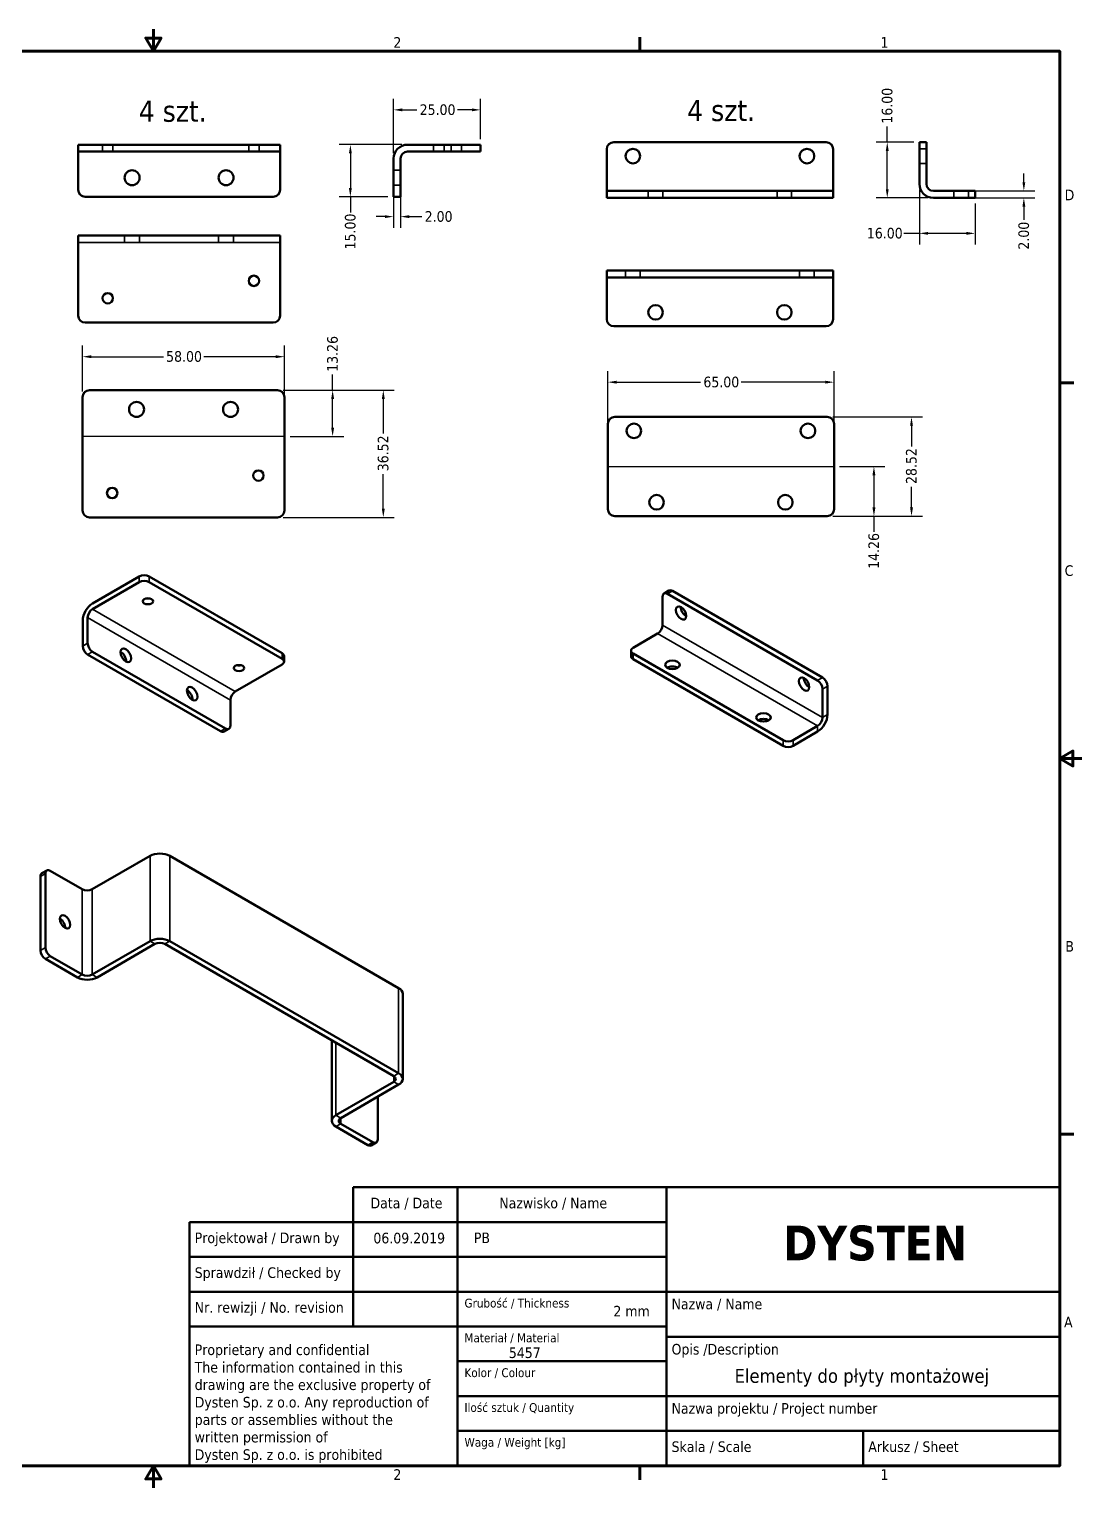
# Model space of a CAD drawing. Header units: millimetres. Extents: x 13 to 546, y 6 to 425.
# Drawn here: x 243.7 to 546.1, y 6.3 to 425.4 of the extents above; entities that cross this region are included whole.
import ezdxf
from ezdxf.enums import TextEntityAlignment as Align

# ---------------------------------------------------------------- set-up
doc = ezdxf.new("R2010")
doc.units = ezdxf.units.MM
for name, color, linetype, lineweight in [('Linia środkowa zgięcia (ANSI)', 7, 'Continuous', 25), ('Obramowanie (ANSI)', 7, 'Continuous', 70), ('Symbol (ANSI)', 7, 'Continuous', 25), ('Tytuł (ANSI)', 7, 'Continuous', 50), ('Ukryty (ANSI)', 7, 'Continuous', 35), ('Widoczne (ANSI)', 7, 'Continuous', 50), ('Widoczne wąskie (ANSI)', 7, 'Continuous', 35), ('Wymiar (ANSI)', 7, 'Continuous', 25)]:
    doc.layers.add(name, color=color, linetype=linetype, lineweight=lineweight)
doc.styles.add('Styl tekstu42', font='tahoma.ttf')
doc.styles.add('Tekst notatki (ANSI)', font='tahoma.ttf')
doc.dimstyles.new('Domyślne - mm (ANSI)', dxfattribs={"dimtxt": 3.048, "dimasz": 2.5, "dimexe": 3.175, "dimexo": 1.6002, "dimgap": 0.8, "dimtad": 0, "dimtoh": 1, "dimrnd": 1e-08, "dimzin": 4, "dimdsep": 46, "dimtxsty": 'Tekst notatki (ANSI)', "dimcen": 0.09, "dimdle": 10, "dimclrd": 256, "dimclre": 256, "dimclrt": 256, "dimadec": 1, "dimazin": 1, "dimtfac": 1, "dimtofl": 0, "dimtmove": 0, "dimatfit": 3, "dimfxl": 1, "dimtolj": 1, "dimtzin": 4, "dimlwd": -1, "dimlwe": -1, "dimarcsym": 0})

# ---------------------------------------------------------------- blocks, each defined once
blk = doc.blocks.new('Ramki Default Border')
at = {"layer": 'Obramowanie (ANSI)'}
for p, q in [((419.1, 419.1), (419.1, 423.16)), ((539.75, 323.85), (543.81, 323.85)), ((539.75, 107.95), (543.81, 107.95)), ((419.1, 12.7), (419.1, 8.64))]:
    blk.add_line(p, q, dxfattribs=at)
at = {"layer": 'Obramowanie (ANSI)', "flags": 128}
for points in [[(279.4, 425.45), (279.4, 419.1), (277.2, 422.91), (281.6, 422.91), (279.4, 419.1)], [(19.05, 12.7), (19.05, 419.1), (539.75, 419.1), (539.75, 12.7), (19.05, 12.7)], [(546.1, 215.9), (539.75, 215.9), (543.56, 218.1), (543.56, 213.7), (539.75, 215.9)], [(279.4, 6.35), (279.4, 12.7), (277.2, 8.89), (281.6, 8.89), (279.4, 12.7)]]:
    blk.add_lwpolyline(points, dxfattribs=at)
at = {"layer": 'Obramowanie (ANSI)', "char_height": 3.05, "attachment_point": 7, "style": 'Tekst notatki (ANSI)'}
for s, insert in [('2', (348.33, 420.12)), ('1', (488.26, 420.12)), ('D', (541.17, 376.3)), ('C', (541.17, 268.3)), ('B', (541.36, 160.4)), ('A', (540.99, 52.45)), ('2', (348.33, 8.64)), ('1', (488.26, 8.64))]:
    blk.add_mtext(s, dxfattribs=dict(at, insert=insert))
blk = doc.blocks.new('Tabelki rysunkowe Tabelka new')
at = {"layer": 'Tytuł (ANSI)'}
for p, q in [((529, 115), (326, 115)), ((326, 115), (326, 109)), ((356, 115), (356, 35)), ((416, 115), (416, 35)), ((529, 115), (529, 35)), ((326, 109), (326, 75)), ((279, 35), (279, 105)), ((279, 105), (356, 105)), ((356, 105), (416, 105)), ((356, 95), (279, 95)), ((356, 95), (416, 95)), ((356, 85), (279, 85)), ((356, 85), (416, 85)), ((416, 85), (529, 85)), ((356, 75), (279, 75)), ((356, 75), (416, 75)), ((416, 72), (529, 72)), ((356, 65), (416, 65)), ((356, 55), (416, 55)), ((416, 55), (529, 55)), ((356, 45), (416, 45)), ((416, 45), (529, 45)), ((472.5, 45), (472.5, 35)), ((529, 35), (279, 35))]:
    blk.add_line(p, q, dxfattribs=at)
at = {"layer": 'Tytuł (ANSI)', "style": 'Tekst notatki (ANSI)'}
for s, insert, char_height, attachment_point in [('Data / Date', (331, 112), 3.048, 1), ('Nazwisko / Name', (368, 112), 3.048, 1), ('Projektował / Drawn by', (280.5, 102), 3.048, 1), ('\\fTahoma|b1|i0;\\H10.0000;DYSTEN', (476, 104), 10, 2), ('Sprawdził / Checked by', (280.5, 92), 3.048, 1), ('Nr. rewizji / No. revision', (280.5, 82), 3.048, 1), ('\\fTahoma|b0|i0;\\H2.5400;Grubość / Thickness', (358, 83), 2.54, 1), ('Nazwa / Name', (417.5, 83), 3.048, 1), ('\\fTahoma|b0|i0;\\H2.5400;Materiał / Material', (358, 73), 2.54, 1), ('Opis /Description ', (417.5, 70), 3.048, 1), ('\\fTahoma|b0|i0;\\H2.5400;Kolor / Colour', (358, 63), 2.54, 1), ('\\fTahoma|b0|i0;\\H2.5400;Ilość sztuk / Quantity', (358, 53), 2.54, 1), ('Nazwa projektu / Project number', (417.5, 53), 3.048, 1), ('\\fTahoma|b0|i0;\\H2.5400;Waga / Weight [kg]', (358, 43), 2.54, 1), ('Skala / Scale', (417.5, 42), 3.048, 1), ('Arkusz / Sheet', (474, 42), 3.048, 1)]:
    blk.add_mtext(s, dxfattribs=dict(at, insert=insert, char_height=char_height, attachment_point=attachment_point))
at = {"layer": 'Tytuł (ANSI)', "insert": (280.5, 69.84), "char_height": 3.048, "attachment_point": 1, "line_spacing_factor": 0.987884, "style": 'Tekst notatki (ANSI)'}
blk.add_mtext('Proprietary and confidential\\PThe information contained in this\\Pdrawing are the exclusive property of\\PDysten Sp. z o.o. Any reproduction of\\Pparts or assemblies without the\\Pwritten permission of\\PDysten Sp. z o.o. is prohibited', dxfattribs=at)
at = {"layer": 'Tytuł (ANSI)'}
for tag, p, height, style in [('Data_001', (331.83, 98.89), 3.05, 'Tekst notatki (ANSI)'), ('Projektował_001', (360.69, 98.95), 3.05, 'Tekst notatki (ANSI)'), ('Grubość_materiału_001', (400.78, 77.89), 3.05, 'Tekst notatki (ANSI)'), ('Materiał_001', (370.75, 65.95), 3.05, 'Tekst notatki (ANSI)'), ('Nazwa_części_001', (435.59, 58.82), 4, 'Styl tekstu42')]:
    blk.add_attdef(tag, p, '', height=height, dxfattribs=dict(at, style=style))
at = {"layer": 'Tytuł (ANSI)', "style": 'Tekst notatki (ANSI)'}
for tag, p in [('kiedy_sprawdził', (332, 92)), ('Kto_zatwierdził', (361, 92)), ('Nr_części', (465.47, 80.14)), ('RAL', (395.29, 61)), ('Ilość_sztuk', (401, 51)), ('Nr_projektu', (499.73, 51)), ('Waga', (401, 41))]:
    blk.add_attdef(tag, text='', height=3.05, dxfattribs=at).set_placement(p, align=Align.TOP_LEFT)
blk = doc.blocks.new('*D11')
at = {"layer": 'Defpoints', "color": 0, "transparency": 16777216}
for p in [(317.04, 331.35), (259.04, 319.71), (317.04, 306.18)]:
    blk.add_point(p, dxfattribs=at)
at = {"layer": 'Wymiar (ANSI)', "transparency": 16777216}
for p, q in [((259.04, 321.31), (259.04, 334.52)), ((261.54, 331.35), (282.24, 331.35)), ((314.54, 331.35), (293.84, 331.35)), ((317.04, 307.78), (317.04, 334.52))]:
    blk.add_line(p, q, dxfattribs=at)
for points in [[(261.54, 331.77), (261.54, 330.93), (259.04, 331.35)], [(314.54, 331.77), (314.54, 330.93), (317.04, 331.35)]]:
    blk.add_solid(points, dxfattribs=at)
at = {"layer": 'Wymiar (ANSI)', "transparency": 16777216, "insert": (283.04, 332.94), "char_height": 3.048, "attachment_point": 1, "style": 'Tekst notatki (ANSI)'}
blk.add_mtext('\\A1;58.00', dxfattribs=at)
blk = doc.blocks.new('*D12')
at = {"layer": 'Defpoints', "color": 0, "transparency": 16777216}
for p in [(315.04, 321.71), (315.04, 285.18), (345.43, 285.18)]:
    blk.add_point(p, dxfattribs=at)
at = {"layer": 'Wymiar (ANSI)', "transparency": 16777216}
for p, q in [((316.64, 321.71), (348.6, 321.71)), ((345.43, 319.21), (345.43, 309.27)), ((345.43, 287.68), (345.43, 297.63)), ((316.64, 285.18), (348.6, 285.18))]:
    blk.add_line(p, q, dxfattribs=at)
for points in [[(345.01, 319.21), (345.85, 319.21), (345.43, 321.71)], [(345.01, 287.68), (345.85, 287.68), (345.43, 285.18)]]:
    blk.add_solid(points, dxfattribs=at)
at = {"layer": 'Wymiar (ANSI)', "transparency": 16777216, "insert": (343.84, 298.43), "char_height": 3.048, "attachment_point": 1, "rotation": 90, "style": 'Tekst notatki (ANSI)'}
blk.add_mtext('\\A1;36.52', dxfattribs=at)
blk = doc.blocks.new('*D13')
at = {"layer": 'Defpoints', "color": 0, "transparency": 16777216}
for p in [(315.04, 321.71), (317.04, 308.45), (330.88, 308.45)]:
    blk.add_point(p, dxfattribs=at)
at = {"layer": 'Wymiar (ANSI)', "transparency": 16777216}
for p, q in [((330.88, 321.71), (330.88, 326.21)), ((316.64, 321.71), (334.06, 321.71)), ((330.88, 310.95), (330.88, 319.21)), ((318.64, 308.45), (334.06, 308.45))]:
    blk.add_line(p, q, dxfattribs=at)
for points in [[(330.46, 319.21), (331.3, 319.21), (330.88, 321.71)], [(330.46, 310.95), (331.3, 310.95), (330.88, 308.45)]]:
    blk.add_solid(points, dxfattribs=at)
at = {"layer": 'Wymiar (ANSI)', "transparency": 16777216, "insert": (329.29, 327.01), "char_height": 3.048, "attachment_point": 1, "rotation": 90, "style": 'Tekst notatki (ANSI)'}
blk.add_mtext('\\A1;13.26', dxfattribs=at)
blk = doc.blocks.new('*D14')
at = {"layer": 'Defpoints', "color": 0, "transparency": 16777216}
for p in [(335.97, 392.27), (352.38, 392.27), (348.38, 377.27)]:
    blk.add_point(p, dxfattribs=at)
at = {"layer": 'Wymiar (ANSI)', "transparency": 16777216}
for p, q in [((350.78, 392.27), (332.8, 392.27)), ((335.97, 389.77), (335.97, 379.77)), ((346.78, 377.27), (332.8, 377.27)), ((335.97, 377.27), (335.97, 372.75))]:
    blk.add_line(p, q, dxfattribs=at)
for points in [[(335.56, 389.77), (336.39, 389.77), (335.97, 392.27)], [(335.56, 379.77), (336.39, 379.77), (335.97, 377.27)]]:
    blk.add_solid(points, dxfattribs=at)
at = {"layer": 'Wymiar (ANSI)', "transparency": 16777216, "insert": (334.39, 362.16), "char_height": 3.048, "attachment_point": 1, "rotation": 90, "style": 'Tekst notatki (ANSI)'}
blk.add_mtext('\\A1;15.00', dxfattribs=at)
blk = doc.blocks.new('*D15')
at = {"layer": 'Defpoints', "color": 0, "transparency": 16777216}
for p in [(373.38, 402.27), (373.38, 392.27), (348.38, 388.27)]:
    blk.add_point(p, dxfattribs=at)
at = {"layer": 'Wymiar (ANSI)', "transparency": 16777216}
for p, q in [((348.38, 389.87), (348.38, 405.44)), ((373.38, 393.87), (373.38, 405.44)), ((350.88, 402.27), (355.07, 402.27)), ((370.88, 402.27), (366.7, 402.27))]:
    blk.add_line(p, q, dxfattribs=at)
for points in [[(350.88, 402.68), (350.88, 401.85), (348.38, 402.27)], [(370.88, 402.68), (370.88, 401.85), (373.38, 402.27)]]:
    blk.add_solid(points, dxfattribs=at)
at = {"layer": 'Wymiar (ANSI)', "transparency": 16777216, "insert": (355.87, 403.85), "char_height": 3.048, "attachment_point": 1, "style": 'Tekst notatki (ANSI)'}
blk.add_mtext('\\A1;25.00', dxfattribs=at)
blk = doc.blocks.new('*D16')
at = {"layer": 'Defpoints', "color": 0, "transparency": 16777216}
for p in [(348.38, 379.27), (350.38, 379.27), (350.38, 371.59)]:
    blk.add_point(p, dxfattribs=at)
at = {"layer": 'Wymiar (ANSI)', "transparency": 16777216}
for p, q in [((348.38, 377.67), (348.38, 368.41)), ((350.38, 377.67), (350.38, 368.41)), ((345.88, 371.59), (343.38, 371.59)), ((352.88, 371.59), (356.52, 371.59))]:
    blk.add_line(p, q, dxfattribs=at)
for points in [[(345.88, 372), (345.88, 371.17), (348.38, 371.59)], [(352.88, 372), (352.88, 371.17), (350.38, 371.59)]]:
    blk.add_solid(points, dxfattribs=at)
at = {"layer": 'Wymiar (ANSI)', "transparency": 16777216, "insert": (357.32, 373.17), "char_height": 3.048, "attachment_point": 1, "style": 'Tekst notatki (ANSI)'}
blk.add_mtext('\\A1;2.00', dxfattribs=at)
blk = doc.blocks.new('*D26')
at = {"layer": 'Defpoints', "color": 0, "transparency": 16777216}
for p in [(474.93, 324.03), (409.93, 297.52), (474.93, 297.52)]:
    blk.add_point(p, dxfattribs=at)
at = {"layer": 'Wymiar (ANSI)', "transparency": 16777216}
for p, q in [((409.93, 299.12), (409.93, 327.2)), ((474.93, 299.12), (474.93, 327.2)), ((412.43, 324.03), (436.59, 324.03)), ((472.43, 324.03), (448.26, 324.03))]:
    blk.add_line(p, q, dxfattribs=at)
for points in [[(412.43, 324.44), (412.43, 323.61), (409.93, 324.03)], [(472.43, 324.44), (472.43, 323.61), (474.93, 324.03)]]:
    blk.add_solid(points, dxfattribs=at)
at = {"layer": 'Wymiar (ANSI)', "transparency": 16777216, "insert": (437.39, 325.61), "char_height": 3.048, "attachment_point": 1, "style": 'Tekst notatki (ANSI)'}
blk.add_mtext('\\A1;65.00', dxfattribs=at)
blk = doc.blocks.new('*D27')
at = {"layer": 'Defpoints', "color": 0, "transparency": 16777216}
for p in [(472.93, 314.04), (472.93, 285.52), (497.17, 285.52)]:
    blk.add_point(p, dxfattribs=at)
at = {"layer": 'Wymiar (ANSI)', "transparency": 16777216}
for p, q in [((474.53, 314.04), (500.35, 314.04)), ((497.17, 311.54), (497.17, 305.59)), ((497.17, 288.02), (497.17, 293.97)), ((474.53, 285.52), (500.35, 285.52))]:
    blk.add_line(p, q, dxfattribs=at)
for points in [[(496.76, 311.54), (497.59, 311.54), (497.17, 314.04)], [(496.76, 288.02), (497.59, 288.02), (497.17, 285.52)]]:
    blk.add_solid(points, dxfattribs=at)
at = {"layer": 'Wymiar (ANSI)', "transparency": 16777216, "insert": (495.58, 294.77), "char_height": 3.048, "attachment_point": 1, "rotation": 90, "style": 'Tekst notatki (ANSI)'}
blk.add_mtext('\\A1;28.52', dxfattribs=at)
blk = doc.blocks.new('*D28')
at = {"layer": 'Defpoints', "color": 0, "transparency": 16777216}
for p in [(474.93, 299.78), (486.38, 299.78), (472.93, 285.52)]:
    blk.add_point(p, dxfattribs=at)
at = {"layer": 'Wymiar (ANSI)', "transparency": 16777216}
for p, q in [((476.53, 299.78), (489.55, 299.78)), ((486.38, 297.28), (486.38, 288.02)), ((474.53, 285.52), (489.55, 285.52)), ((486.38, 285.52), (486.38, 281.02))]:
    blk.add_line(p, q, dxfattribs=at)
for points in [[(485.96, 297.28), (486.8, 297.28), (486.38, 299.78)], [(485.96, 288.02), (486.8, 288.02), (486.38, 285.52)]]:
    blk.add_solid(points, dxfattribs=at)
at = {"layer": 'Wymiar (ANSI)', "transparency": 16777216, "insert": (484.79, 270.39), "char_height": 3.048, "attachment_point": 1, "rotation": 90, "style": 'Tekst notatki (ANSI)'}
blk.add_mtext('\\A1;14.26', dxfattribs=at)
blk = doc.blocks.new('*D29')
at = {"layer": 'Defpoints', "color": 0, "transparency": 16777216}
for p in [(499.45, 392.98), (490.21, 376.98), (503.45, 376.98)]:
    blk.add_point(p, dxfattribs=at)
at = {"layer": 'Wymiar (ANSI)', "transparency": 16777216}
for p, q in [((490.21, 392.98), (490.21, 397.5)), ((497.85, 392.98), (487.03, 392.98)), ((490.21, 379.48), (490.21, 390.48)), ((501.85, 376.98), (487.03, 376.98))]:
    blk.add_line(p, q, dxfattribs=at)
for points in [[(489.79, 390.48), (490.62, 390.48), (490.21, 392.98)], [(489.79, 379.48), (490.62, 379.48), (490.21, 376.98)]]:
    blk.add_solid(points, dxfattribs=at)
at = {"layer": 'Wymiar (ANSI)', "transparency": 16777216, "insert": (488.62, 398.3), "char_height": 3.048, "attachment_point": 1, "rotation": 90, "style": 'Tekst notatki (ANSI)'}
blk.add_mtext('\\A1;16.00', dxfattribs=at)
blk = doc.blocks.new('*D30')
at = {"layer": 'Defpoints', "color": 0, "transparency": 16777216}
for p in [(499.45, 380.98), (515.45, 376.98), (515.45, 366.79)]:
    blk.add_point(p, dxfattribs=at)
at = {"layer": 'Wymiar (ANSI)', "transparency": 16777216}
for p, q in [((499.45, 379.38), (499.45, 363.61)), ((515.45, 375.38), (515.45, 363.61)), ((499.45, 366.79), (494.94, 366.79)), ((512.95, 366.79), (501.95, 366.79))]:
    blk.add_line(p, q, dxfattribs=at)
for points in [[(501.95, 367.2), (501.95, 366.37), (499.45, 366.79)], [(512.95, 367.2), (512.95, 366.37), (515.45, 366.79)]]:
    blk.add_solid(points, dxfattribs=at)
at = {"layer": 'Wymiar (ANSI)', "transparency": 16777216, "insert": (484.34, 368.37), "char_height": 3.048, "attachment_point": 1, "style": 'Tekst notatki (ANSI)'}
blk.add_mtext('\\A1;16.00', dxfattribs=at)
blk = doc.blocks.new('*D31')
at = {"layer": 'Defpoints', "color": 0, "transparency": 16777216}
for p in [(513.45, 378.98), (529.45, 378.98), (513.45, 376.98)]:
    blk.add_point(p, dxfattribs=at)
at = {"layer": 'Wymiar (ANSI)', "transparency": 16777216}
for p, q in [((529.45, 381.48), (529.45, 383.98)), ((515.05, 378.98), (532.63, 378.98)), ((515.05, 376.98), (532.63, 376.98)), ((529.45, 374.48), (529.45, 370.65))]:
    blk.add_line(p, q, dxfattribs=at)
for points in [[(529.04, 381.48), (529.87, 381.48), (529.45, 378.98)], [(529.04, 374.48), (529.87, 374.48), (529.45, 376.98)]]:
    blk.add_solid(points, dxfattribs=at)
at = {"layer": 'Wymiar (ANSI)', "transparency": 16777216, "insert": (527.87, 362.11), "char_height": 3.048, "attachment_point": 1, "rotation": 90, "style": 'Tekst notatki (ANSI)'}
blk.add_mtext('\\A1;2.00', dxfattribs=at)

msp = doc.modelspace()

# ---------------------------------------------------------------- linework, layer by layer
at = {"layer": 'Linia środkowa zgięcia (ANSI)'}
for p, q in [((317.041, 308.445), (259.041, 308.445)), ((409.925, 299.781), (474.925, 299.781))]:
    msp.add_line(p, q, dxfattribs=at)
at = {"layer": 'Ukryty (ANSI)'}
for p, q in [((264.771, 392.266), (264.771, 390.266)), ((267.771, 392.266), (267.771, 390.266)), ((306.771, 392.266), (306.771, 390.266)), ((309.771, 392.266), (309.771, 390.266)), ((359.883, 392.266), (359.883, 390.266)), ((362.883, 392.266), (362.883, 390.266)), ((364.883, 392.266), (364.883, 390.266)), ((367.883, 392.266), (367.883, 390.266)), ((501.454, 391.078), (499.454, 391.078)), ((501.454, 386.878), (499.454, 386.878)), ((348.383, 384.916), (350.383, 384.916)), ((348.383, 380.616), (350.383, 380.616)), ((421.533, 376.978), (421.533, 378.978)), ((425.733, 376.978), (425.733, 378.978)), ((458.533, 376.978), (458.533, 378.978)), ((462.733, 376.978), (462.733, 378.978)), ((509.354, 376.978), (509.354, 378.978)), ((513.554, 376.978), (513.554, 378.978)), ((271.121, 366.145), (271.121, 364.145)), ((275.421, 366.145), (275.421, 364.145)), ((298.121, 366.145), (298.121, 364.145)), ((302.421, 366.145), (302.421, 364.145)), ((315.771, 364.145), (257.771, 364.145)), ((415.033, 354.098), (415.033, 356.098)), ((419.233, 354.098), (419.233, 356.098)), ((465.033, 354.098), (465.033, 356.098)), ((469.233, 354.098), (469.233, 356.098))]:
    msp.add_line(p, q, dxfattribs=at)
at = {"layer": 'Widoczne (ANSI)'}
for p, q in [((257.771, 392.266), (259.771, 392.266)), ((257.771, 392.266), (257.771, 390.266)), ((259.771, 390.266), (257.771, 390.266)), ((257.771, 390.266), (257.771, 388.266)), ((259.771, 392.266), (313.771, 392.266)), ((313.771, 390.266), (259.771, 390.266)), ((313.771, 392.266), (315.771, 392.266)), ((315.771, 390.266), (313.771, 390.266)), ((315.771, 390.266), (315.771, 392.266)), ((315.771, 390.266), (315.771, 388.266)), ((352.383, 392.266), (371.383, 392.266)), ((371.383, 390.266), (352.383, 390.266)), ((371.383, 392.266), (373.383, 392.266)), ((373.383, 390.266), (371.383, 390.266)), ((373.383, 390.266), (373.383, 392.266)), ((409.633, 390.978), (409.633, 380.978)), ((472.633, 392.978), (411.633, 392.978)), ((474.633, 380.978), (474.633, 390.978)), ((501.454, 392.978), (499.454, 392.978)), ((499.454, 390.978), (499.454, 392.978)), ((499.454, 390.978), (499.454, 380.978)), ((501.454, 392.978), (501.454, 390.978)), ((501.454, 390.978), (501.454, 380.978)), ((257.771, 388.266), (257.771, 379.266)), ((315.771, 388.266), (315.771, 379.266)), ((348.383, 379.266), (348.383, 388.266)), ((350.383, 388.266), (350.383, 379.266)), ((259.771, 377.266), (313.771, 377.266)), ((348.383, 377.266), (348.383, 379.266)), ((348.383, 377.266), (350.383, 377.266)), ((350.383, 379.266), (350.383, 377.266)), ((409.633, 380.978), (409.633, 378.978)), ((409.633, 378.978), (409.633, 376.978)), ((411.633, 378.978), (409.633, 378.978)), ((411.633, 378.978), (472.633, 378.978)), ((474.633, 378.978), (472.633, 378.978)), ((474.633, 380.978), (474.633, 378.978)), ((474.633, 378.978), (474.633, 376.978)), ((503.454, 378.978), (513.454, 378.978)), ((515.454, 378.978), (513.454, 378.978)), ((515.454, 378.978), (515.454, 376.978)), ((409.633, 376.978), (411.633, 376.978)), ((472.633, 376.978), (411.633, 376.978)), ((472.633, 376.978), (474.633, 376.978)), ((513.454, 376.978), (503.454, 376.978)), ((513.454, 376.978), (515.454, 376.978)), ((257.771, 366.145), (315.771, 366.145)), ((257.771, 362.145), (257.771, 366.145)), ((315.771, 366.145), (315.771, 362.145)), ((257.771, 362.145), (257.771, 343.145)), ((315.771, 362.145), (315.771, 343.145)), ((409.633, 356.098), (411.633, 356.098)), ((409.633, 356.098), (409.633, 354.098)), ((411.633, 354.098), (409.633, 354.098)), ((409.633, 354.098), (409.633, 352.098)), ((409.633, 352.098), (409.633, 342.098)), ((411.633, 356.098), (472.633, 356.098)), ((472.633, 354.098), (411.633, 354.098)), ((472.633, 356.098), (474.633, 356.098)), ((474.633, 354.098), (472.633, 354.098)), ((474.633, 354.098), (474.633, 356.098)), ((474.633, 354.098), (474.633, 352.098)), ((474.633, 342.098), (474.633, 352.098)), ((259.771, 341.145), (313.771, 341.145)), ((411.633, 340.098), (472.633, 340.098)), ((259.041, 319.707), (259.041, 287.183)), ((261.041, 321.707), (315.041, 321.707)), ((317.041, 319.707), (317.041, 310.707)), ((317.041, 306.183), (317.041, 310.707)), ((409.925, 312.043), (409.925, 302.043)), ((472.925, 314.043), (411.925, 314.043)), ((474.925, 312.043), (474.925, 302.043)), ((317.041, 306.183), (317.041, 287.183)), ((409.925, 302.043), (409.925, 297.519)), ((474.925, 302.043), (474.925, 297.519)), ((409.925, 297.519), (409.925, 287.519)), ((474.925, 287.519), (474.925, 297.519)), ((261.041, 285.183), (315.041, 285.183)), ((411.925, 285.519), (472.925, 285.519)), ((261.908, 260.455), (275.343, 268.211)), ((275.343, 266.578), (261.908, 258.822)), ((278.171, 268.211), (316.355, 246.166)), ((316.355, 244.533), (278.171, 266.578)), ((426.075, 263.313), (427.489, 264.129)), ((425.661, 262.397), (425.661, 254.232)), ((470.209, 238.311), (427.075, 263.214)), ((428.489, 264.03), (471.623, 239.127)), ((260.493, 256.372), (260.493, 249.024)), ((259.079, 248.207), (259.079, 255.556)), ((424.247, 251.783), (417.176, 247.7)), ((260.493, 245.758), (298.677, 223.712)), ((261.908, 246.574), (300.091, 224.529)), ((316.941, 243.716), (316.941, 245.349)), ((416.59, 246.884), (416.59, 245.251)), ((417.176, 246.067), (460.309, 221.164)), ((460.309, 219.531), (417.176, 244.434)), ((316.355, 242.9), (302.92, 235.143)), ((471.623, 227.696), (471.623, 235.861)), ((473.037, 236.678), (473.037, 228.513)), ((301.506, 232.694), (301.506, 225.345)), ((301.091, 224.43), (299.677, 223.613)), ((463.138, 221.164), (470.209, 225.247)), ((470.209, 223.614), (463.138, 219.531)), ((261.797, 178.327), (278.414, 187.921)), ((284.071, 187.921), (349.832, 149.954)), ((246.948, 160.772), (246.948, 182.001)), ((247.362, 182.917), (248.776, 183.733)), ((248.362, 182.818), (248.362, 161.589)), ((249.776, 183.634), (258.969, 178.327)), ((278.414, 163.426), (261.797, 153.832)), ((263.211, 153.015), (279.828, 162.609)), ((348.418, 124.642), (282.657, 162.609)), ((349.832, 125.459), (284.071, 163.426)), ((248.362, 158.323), (257.554, 153.015)), ((258.969, 153.832), (249.776, 159.139)), ((351.003, 123.826), (351.003, 148.321)), ((330.629, 134.912), (330.629, 111.782)), ((348.418, 123.009), (331.801, 113.415)), ((349.832, 122.193), (333.215, 112.599)), ((343.821, 106.475), (343.821, 118.723)), ((331.801, 110.149), (340.993, 104.842)), ((342.407, 105.659), (333.215, 110.966)), ((341.993, 104.743), (343.407, 105.56))]:
    msp.add_line(p, q, dxfattribs=at)
for centre, radius in [((417.133, 388.978), 2.1), ((467.133, 388.978), 2.1), ((273.271, 382.766), 2.15), ((300.271, 382.766), 2.15), ((308.271, 353.145), 1.5), ((266.271, 348.145), 1.5), ((423.633, 344.098), 2.1), ((460.633, 344.098), 2.1), ((274.541, 316.207), 2.15), ((301.541, 316.207), 2.15), ((417.425, 310.043), 2.1), ((467.425, 310.043), 2.1), ((309.541, 297.183), 1.5), ((267.541, 292.183), 1.5), ((423.925, 289.519), 2.1), ((460.925, 289.519), 2.1)]:
    msp.add_circle(centre, radius, dxfattribs=at)
for centre, radius, start, end in [((352.383, 388.266), 4, 90, 180), ((352.383, 388.266), 2, 90, 180), ((411.633, 390.978), 2, 90, 180), ((472.633, 390.978), 2, 0, 90), ((259.771, 379.266), 2, 180, 270), ((313.771, 379.266), 2, 270, 0), ((503.454, 380.978), 4, 180, 270), ((503.454, 380.978), 2, 180, 270), ((259.771, 343.145), 2, 180, 270), ((313.771, 343.145), 2, 270, 0), ((411.633, 342.098), 2, 180, 270), ((472.633, 342.098), 2, 270, 0), ((261.041, 319.707), 2, 90, 180), ((315.041, 319.707), 2, 0, 90), ((411.925, 312.043), 2, 90, 180), ((472.925, 312.043), 2, 0, 90), ((261.041, 287.183), 2, 180, 270), ((315.041, 287.183), 2, 270, 0), ((411.925, 287.519), 2, 180, 270), ((472.925, 287.519), 2, 270, 0)]:
    msp.add_arc(centre, radius, start, end, dxfattribs=at)
for centre, major_axis, start_param, end_param in [((276.757, 267.395), (-2, 0), 3.9269908, 5.4977871), ((276.757, 265.762), (2, 0), 0.7853982, 2.3561945), ((428.489, 262.397), (-1, 1.732), 5.4977871, 6.2831853), ((261.908, 257.189), (2, 3.464), 0.7853982, 2.3561945), ((277.818, 262.7), (1.5, 0), 4.3725521, 5.0522259), ((427.075, 261.581), (-1, 1.732), 5.4977871, 7.0685835), ((261.908, 257.189), (-1, -1.732), 3.9269908, 5.4977871), ((432.378, 258.519), (1.05, -1.819), 3.8804383, 5.5443396), ((424.247, 253.416), (-1, -1.732), 0.7853982, 2.3561945), ((260.493, 247.391), (1, -1.732), 3.9269908, 5.4977871), ((261.908, 248.207), (-1, 1.732), 0.7853982, 2.3561945), ((418.59, 246.884), (-2, 0), 5.4977871, 7.0685835), ((270.039, 244.737), (-1.075, 1.862), 3.8594519, 5.565326), ((314.941, 245.349), (2, 0), 0, 0.7853982), ((314.941, 243.716), (2, 0), 5.4977871, 7.0685835), ((418.59, 245.251), (-2, 0), 0, 0.7853982), ((303.981, 243.512), (1.5, 0), 4.3725521, 5.0522259), ((428.489, 241.168), (-2.1, 0), 3.8804383, 5.5443396), ((467.734, 238.107), (1.05, -1.819), 3.8804383, 5.5443396), ((471.623, 237.494), (-1, 1.732), 3.9269908, 5.4977871), ((289.131, 233.714), (-1.075, 1.862), 3.8594519, 5.565326), ((302.92, 233.51), (-1, -1.732), 3.9269908, 5.4977871), ((470.209, 236.678), (1, -1.732), 0.7853982, 2.3561945), ((454.652, 226.063), (-2.1, 0), 3.8804383, 5.5443396), ((470.209, 226.88), (-2, -3.464), 0.7853982, 2.3561945), ((470.209, 226.88), (-1, -1.732), 0.7853982, 2.3561945), ((298.677, 225.345), (1, -1.732), 5.4977871, 6.2831853), ((300.091, 226.162), (1, -1.732), 5.4977871, 7.0685835), ((461.723, 221.981), (2, 0), 3.9269908, 5.4977871), ((461.723, 220.348), (-2, 0), 0.7853982, 2.3561945), ((281.243, 186.288), (4, 0), 0.7853982, 2.3561945), ((248.362, 181.185), (-1, 1.732), 0, 0.7853982), ((249.776, 182.001), (-1, 1.732), 5.4977871, 7.0685835), ((260.383, 179.143), (2, 0), 3.9269908, 5.4977871), ((252.605, 168.121), (-1.05, 1.819), 3.8804383, 5.5443396), ((281.243, 161.793), (-4, 0), 3.9269908, 5.4977871), ((248.362, 159.956), (1, -1.732), 3.9269908, 5.4977871), ((249.776, 160.772), (-1, 1.732), 0.7853982, 2.3561945), ((281.243, 161.793), (-2, 0), 3.9269908, 5.4977871), ((260.383, 154.648), (4, 0), 3.9269908, 5.4977871), ((260.383, 154.648), (-2, 0), 0.7853982, 2.3561945), ((347.003, 148.321), (4, 0), 0, 0.7853982), ((347.003, 123.826), (2, 0), 5.4977871, 7.0685835), ((347.003, 123.826), (4, 0), 5.4977871, 7.0685835), ((334.629, 111.782), (-4, 0), 5.4977871, 7.0685835), ((334.629, 111.782), (-2, 0), 5.4977871, 7.0685835), ((340.993, 106.475), (1, -1.732), 5.4977871, 6.2831853), ((342.407, 107.292), (1, -1.732), 5.4977871, 7.0685835)]:
    msp.add_ellipse(centre, major_axis=major_axis, ratio=0.5773503, start_param=start_param, end_param=end_param, dxfattribs=at)
for centre, major_axis in [((277.818, 261.067), (1.5, 0)), ((430.964, 257.702), (-1.05, 1.819)), ((271.454, 245.553), (1.075, -1.862)), ((428.489, 242.801), (-2.1, 0)), ((303.981, 241.879), (1.5, 0)), ((466.32, 237.29), (-1.05, 1.819)), ((290.545, 234.531), (1.075, -1.862)), ((454.652, 227.696), (-2.1, 0)), ((254.019, 168.937), (1.05, -1.819))]:
    msp.add_ellipse(centre, major_axis=major_axis, ratio=0.5773503, dxfattribs=at)
at = {"layer": 'Widoczne wąskie (ANSI)'}
for p, q in [((275.343, 268.211), (275.343, 266.578)), ((278.171, 266.578), (278.171, 268.211)), ((427.075, 263.214), (428.489, 264.03)), ((301.506, 232.694), (260.493, 256.372)), ((261.908, 258.822), (302.92, 235.143)), ((470.209, 225.247), (424.247, 251.783)), ((425.661, 254.232), (471.623, 227.696)), ((260.493, 249.024), (259.079, 248.207)), ((260.493, 245.758), (261.908, 246.574)), ((316.355, 246.166), (316.355, 244.533)), ((417.176, 246.067), (417.176, 244.434)), ((471.623, 239.127), (470.209, 238.311)), ((471.623, 235.861), (473.037, 236.678)), ((471.623, 227.696), (473.037, 228.513)), ((300.091, 224.529), (298.677, 223.712)), ((470.209, 223.614), (470.209, 225.247)), ((460.309, 221.164), (460.309, 219.531)), ((463.138, 221.164), (463.138, 219.531)), ((278.414, 163.426), (278.414, 187.921)), ((284.071, 187.921), (284.071, 163.426)), ((246.948, 182.001), (248.362, 182.818)), ((258.969, 153.832), (258.969, 178.327)), ((261.797, 178.327), (261.797, 153.832)), ((248.362, 161.589), (246.948, 160.772)), ((279.828, 162.609), (278.414, 163.426)), ((284.071, 163.426), (282.657, 162.609)), ((248.362, 158.323), (249.776, 159.139)), ((257.554, 153.015), (258.969, 153.832)), ((261.797, 153.832), (263.211, 153.015)), ((349.832, 149.954), (349.832, 125.459)), ((331.801, 134.236), (331.801, 113.415)), ((348.418, 124.642), (349.832, 125.459)), ((348.418, 123.009), (348.418, 124.642)), ((349.832, 122.193), (348.418, 123.009)), ((331.801, 113.415), (333.215, 112.599)), ((333.215, 110.966), (331.801, 110.149)), ((333.215, 112.599), (333.215, 110.966)), ((342.407, 105.659), (340.993, 104.842))]:
    msp.add_line(p, q, dxfattribs=at)

# ---------------------------------------------------------------- block references
msp.add_blockref('Ramki Default Border', (0, 0))
msp.add_blockref('Tabelki rysunkowe Tabelka new', (10.75, -22.3)).add_auto_attribs({'Projektował_001': 'PB', 'Data_001': '06.09.2019', 'Materiał_001': '5457', 'Grubość_materiału_001': '2 mm', 'Nazwa_części_001': 'Elementy do płyty montażowej'})

# ---------------------------------------------------------------- texts
at = {"layer": 'Symbol (ANSI)', "char_height": 6.1, "width": 20.01532, "attachment_point": 1, "style": 'Tekst notatki (ANSI)'}
for insert in [(275.198, 404.945), (432.743, 405.146)]:
    msp.add_mtext('\\fTahoma|b0|i0;\\H6.1000;4 szt.', dxfattribs=dict(at, insert=insert))

# ---------------------------------------------------------------- dimensions: what is measured, and where the dimension line sits
at = {"layer": 'Wymiar (ANSI)'}
for base, p1, p2, angle, override, picture, middle in [((490.207, 376.978), (499.454, 392.978), (503.454, 376.978), 90, {"dimgap": 0.8, "dimtoh": 0, "dimdec": 2, "dimtol": 0, "dimlim": 0, "dimtp": 0, "dimtm": 0, "dimtdec": 2, "dimatfit": 2}, '*D29', (490.207, 403.192)), ((335.974, 392.266), (348.383, 377.266), (352.383, 392.266), 270, {"dimgap": 0.8, "dimtoh": 0, "dimdec": 2, "dimtol": 0, "dimlim": 0, "dimtp": 0, "dimtm": 0, "dimtdec": 2, "dimatfit": 2}, '*D14', (335.974, 367.052)), ((529.454, 378.978), (513.454, 376.978), (513.454, 378.978), 90, {"dimgap": 0.8, "dimtoh": 0, "dimdec": 2, "dimtol": 0, "dimlim": 0, "dimtp": 0, "dimtm": 0, "dimtdec": 2, "dimatfit": 1}, '*D31', (529.454, 365.98)), ((515.454, 366.787), (499.454, 380.978), (515.454, 376.978), 180, {"dimgap": 0.8, "dimtoh": 0, "dimdec": 2, "dimtol": 0, "dimlim": 0, "dimtp": 0, "dimtm": 0, "dimtdec": 2, "dimatfit": 2}, '*D30', (489.24, 366.787)), ((330.881, 308.445), (315.041, 321.707), (317.041, 308.445), 90, {"dimgap": 0.8, "dimtoh": 0, "dimdec": 2, "dimtol": 0, "dimlim": 0, "dimtp": 0, "dimtm": 0, "dimtdec": 2, "dimatfit": 2}, '*D13', (330.881, 331.921)), ((317.041, 331.349), (259.041, 319.707), (317.041, 306.183), 180, {"dimgap": 0.8, "dimtoh": 0, "dimdec": 2, "dimtol": 0, "dimlim": 0, "dimtp": 0, "dimtm": 0, "dimtdec": 2, "dimatfit": 1}, '*D11', (288.041, 331.349)), ((474.925, 324.026), (409.925, 297.519), (474.925, 297.519), 180, {"dimgap": 0.8, "dimtoh": 0, "dimdec": 2, "dimtol": 0, "dimlim": 0, "dimtp": 0, "dimtm": 0, "dimtdec": 2, "dimatfit": 1}, '*D26', (442.425, 324.026)), ((345.429, 285.183), (315.041, 321.707), (315.041, 285.183), 270, {"dimgap": 0.8, "dimtoh": 0, "dimdec": 2, "dimtol": 0, "dimlim": 0, "dimtp": 0, "dimtm": 0, "dimtdec": 2, "dimatfit": 1}, '*D12', (345.429, 303.445)), ((497.172, 285.519), (472.925, 314.043), (472.925, 285.519), 270, {"dimgap": 0.8, "dimtoh": 0, "dimdec": 2, "dimtol": 0, "dimlim": 0, "dimtp": 0, "dimtm": 0, "dimtdec": 2, "dimatfit": 1}, '*D27', (497.172, 299.781)), ((486.38, 299.781), (472.925, 285.519), (474.925, 299.781), 270, {"dimgap": 0.8, "dimtoh": 0, "dimdec": 2, "dimtol": 0, "dimlim": 0, "dimtp": 0, "dimtm": 0, "dimtdec": 2, "dimatfit": 2}, '*D28', (486.38, 275.306))]:
    dim = msp.add_linear_dim(base=base, p1=p1, p2=p2, angle=angle, dimstyle='Domyślne - mm (ANSI)', override=override, dxfattribs=at)
    dim.commit()
    dim.dimension.update_dxf_attribs({"geometry": picture, "text_midpoint": middle, "dimtype": 160})
for base, p1, p2, picture, middle in [((373.383, 402.266), (348.383, 388.266), (373.383, 392.266), '*D15', (360.883, 402.266)), ((350.383, 371.587), (348.383, 379.266), (350.383, 379.266), '*D16', (361.189, 371.587))]:
    dim = msp.add_linear_dim(base=base, p1=p1, p2=p2, dimstyle='Domyślne - mm (ANSI)', override={"dimgap": 0.8, "dimtoh": 0, "dimdec": 2, "dimtol": 0, "dimlim": 0, "dimtp": 0, "dimtm": 0, "dimtdec": 2, "dimatfit": 1}, dxfattribs=at)
    dim.commit()
    dim.dimension.update_dxf_attribs({"geometry": picture, "text_midpoint": middle, "dimtype": 160})

doc.saveas('drawing.dxf')
